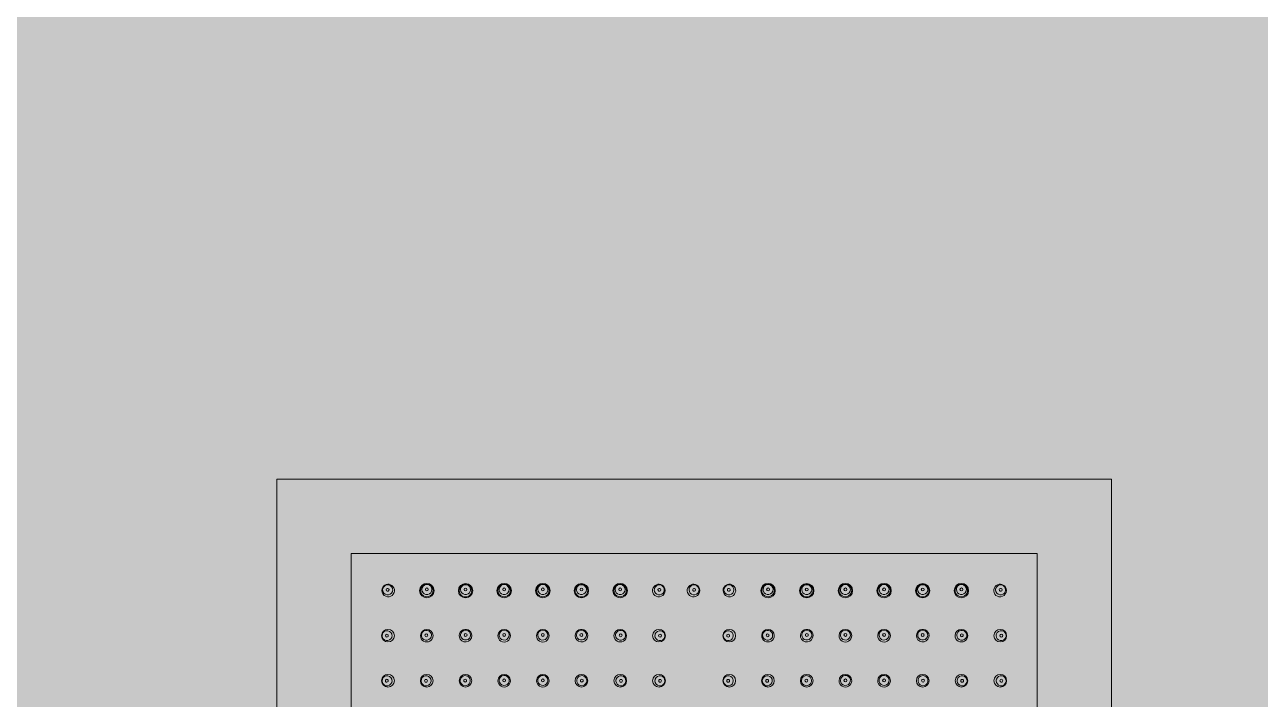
# Model space of a CAD drawing. Header units: metres. Extents: x 8 to 2416, y -346 to 476.
# Drawn here: x 133.3733 to 133.6694, y -96.1843 to -96.0225 of the extents above; entities that cross this region are included whole.
import ezdxf

# ---------------------------------------------------------------- set-up
doc = ezdxf.new("R2010")
doc.units = ezdxf.units.M
doc.linetypes.add('0', pattern=[0])
doc.layers.get('0').update_dxf_attribs({"color": 250, "linetype": '0', "lineweight": 20})
doc.layers.add('baños', color=140, linetype='Continuous', lineweight=0)
doc.layers.add('PLAFON', color=253, linetype='Continuous', lineweight=5)

# ---------------------------------------------------------------- blocks, each defined once
blk = doc.blocks.new('A$C3bae67db')
at = {"layer": 'baños'}
for points in [[(0.2000001275641807, 0.2000000241799569), (1.275641352549428e-07, 0.2000000241799569), (1.275641352549428e-07, 2.417995403902751e-08), (0.2000001275641807, 2.417995403902751e-08)], [(0.1822216636463319, 0.1822215602621071), (0.01777859148198413, 0.1822215602621071), (0.01777859148198413, 0.0177784880978038), (0.1822216636463319, 0.0177784880978038)]]:
    blk.add_lwpolyline(points, close=True, dxfattribs=at)
for centre, radius in [((0.03594764254646954, 0.1733134594743326), 0.001726273626168971), ((0.04522413281413584, 0.1732910671919292), 0.001726273626168971), ((0.0544796976509847, 0.1733134594743326), 0.001726273626168971), ((0.06374570612022445, 0.1733134594743326), 0.001726273626168971), ((0.07300127095707332, 0.1732910671919292), 0.001726273626168971), ((0.08227776122473962, 0.1733134594743326), 0.001726273626168971), ((0.1177224939035764, 0.1733134594743326), 0.001726273626168971), ((0.1269989841712427, 0.1732910671919292), 0.001726273626168971), ((0.1362545490080915, 0.1733134594743326), 0.001726273626168971), ((0.1455205574773313, 0.1733134594743326), 0.001726273626168971), ((0.1547761223141801, 0.1732910671919292), 0.001726273626168971), ((0.1640526125818464, 0.1733134594743326), 0.001726273626168971), ((0.05448229008286809, 0.1517792178755037), 0.0003427381330779128), ((0.06374232382266065, 0.1517792178755037), 0.0003427381330779128), ((0.1362579313056553, 0.1517792178755037), 0.0003427381330779128), ((0.1455179650454479, 0.1517792178755037), 0.0003427381330779128)]:
    blk.add_circle(centre, radius, dxfattribs=at)
for centre, radius, start, end in [((0.02667146049041413, 0.173339638749173), 0.001510474982378461, 39.79127587580216, 147.8576029366483), ((0.03594852879812471, 0.1733573133617377), 0.001508167584307319, 0.9001850982253351, 179.1011506184335), ((0.03595047069982549, 0.1735581352258926), 0.001202478864778748, 20.04951967974894, 179.640957565026), ((0.04522324656248067, 0.1733349210793058), 0.001508167584307319, 0.8988493815665013, 179.0998149017747), ((0.04522130466055252, 0.1735357429434607), 0.001202478864778748, 0.3590424349740219, 159.9504803202511), ((0.05447989800812003, 0.1733552166100374), 0.001508175294152605, 0.896473032322938, 179.1038122815197), ((0.05448101657564486, 0.1735538487710251), 0.001202467430117421, 20.04733987539626, 179.6512744404281), ((0.06374550576308913, 0.1733552166100374), 0.001508175294152605, 0.8961877184802615, 179.1035269676771), ((0.0637443871955643, 0.1735538487710251), 0.001202467430117421, 0.3487255595719368, 159.9526601246038), ((0.07300215720872849, 0.1733349210793058), 0.001508167584307319, 0.9001850982253351, 179.1011506184335), ((0.07300409911065664, 0.1735357429434607), 0.001202478864778748, 20.04951967974894, 179.640957565026), ((0.08227687497308445, 0.1733573133617377), 0.001508167584307319, 0.8988493815665013, 179.0998149017747), ((0.08227493307138367, 0.1735581352258926), 0.001202478864778748, 0.3590424349740219, 159.9504803202511), ((0.09155394328079502, 0.173339638749173), 0.001510474982378461, 32.1423970633517, 140.2087241241978), ((0.09987286056059475, 0.173339638749173), 0.001510474982378461, 32.1423970633517, 140.2087241241978), ((0.108446311847521, 0.173339638749173), 0.001510474982378461, 39.79127587580218, 147.8576029366483), ((0.1177233801552315, 0.1733573133617377), 0.001508167584307319, 0.9001850982253351, 179.1011506184335), ((0.1177253220569323, 0.1735581352258926), 0.001202478864778748, 20.04951967974894, 179.640957565026), ((0.1269980979195875, 0.1733349210793058), 0.001508167584307319, 0.8988493815665013, 179.0998149017747), ((0.1269961560176593, 0.1735357429434607), 0.001202478864778748, 0.3590424349740219, 159.9504803202511), ((0.1362547493652269, 0.1733552166100374), 0.001508175294152605, 0.896473032322938, 179.1038122815197), ((0.1362558679327517, 0.1735538487710251), 0.001202467430117421, 20.04733987539625, 179.6512744404281), ((0.145520357120196, 0.1733552166100374), 0.001508175294152605, 0.8961877184802615, 179.1035269676771), ((0.1455192385526711, 0.1735538487710251), 0.001202467430117421, 0.3487255595719368, 159.9526601246038), ((0.1547770085658353, 0.1733349210793058), 0.001508167584307319, 0.9001850982253351, 179.1011506184335), ((0.1547789504677635, 0.1735357429434607), 0.001202478864778748, 20.04951967974894, 179.640957565026), ((0.1640517263301913, 0.1733573133617377), 0.001508167584307319, 0.8988493815665013, 179.0998149017747), ((0.1640497844284905, 0.1735581352258926), 0.001202478864778748, 0.3590424349740219, 159.9504803202511), ((0.1733287946379019, 0.173339638749173), 0.001510474982378461, 32.1423970633517, 140.2087241241979), ((0.02668835295797045, 0.1733449948361461), 0.001521988814155353, 148.366663832522, 279.4518474387844), ((0.02656214025953751, 0.1734710912806072), 0.001200821812368165, 19.98354941315338, 180.0929165922669), ((0.02655749825337672, 0.1734690213807717), 0.00119617823364954, 179.9941310564692, 199.6485422794375), ((0.02655997301460822, 0.1734758483477385), 0.001200817506817739, 199.9156134316533, 0.09317299457435906), ((0.02654205190149561, 0.1734943216248617), 0.0003417448353014675, 144.1962748123012, 216.5408433824308), ((0.02654379855423805, 0.1734938082787956), 0.0003434622621792048, 80.36180667197289, 144.2972788445857), ((0.02654136459543999, 0.1734947125826984), 0.0003414261719296849, 216.6622272733104, 290.466407909324), ((0.02654419348707826, 0.1734967832680532), 0.000340463161306216, 6.43826669501083, 80.34350834063362), ((0.02654142169056151, 0.1734966598719616), 0.0003432313649668054, 290.3438179429309, 6.406851776727837), ((0.02668618238338105, 0.1733286937784619), 0.001506273214753162, 279.6351170446447, 40.46958004635466), ((0.02656461747185723, 0.1734779245608316), 0.001196171468180108, 359.9940856858029, 19.71649711018825), ((0.03594856698939886, 0.1733275157811995), 0.001508967363600021, 177.9698192432843, 2.177052033884066), ((0.0359367025284687, 0.1735657161405477), 0.001188687084480606, 180.0022010002266, 199.6794990756158), ((0.03594870799813954, 0.1735730735439809), 0.001202472454991783, 199.8169514147223, 359.6410310933491), ((0.03594975739791018, 0.1735992992373561), 0.0003427216785174244, 0.3254488414049065, 179.6683356267581), ((0.03594975761118668, 0.173603229818486), 0.0003427216785175545, 180.3254488415971, 359.6683356265643), ((0.03596245409856103, 0.1735654923240766), 0.001188702755491038, 0.00229199929753495, 19.9144172177911), ((0.04522320837097915, 0.1733051234987677), 0.001508967363600021, 177.8229479661159, 2.030180756715632), ((0.04520932126204436, 0.1735431000416732), 0.001188702755491038, 160.0855827822089, 179.9977080007025), ((0.04522306736246584, 0.1735506812615775), 0.001202472454991783, 180.358968906651, 340.1830485852777), ((0.04522201796246783, 0.1735769069549526), 0.0003427216785174244, 0.3316643732419094, 179.6745511585951), ((0.0452220177494187, 0.1735808375360826), 0.0003427216785175545, 180.3316643734357, 359.6745511584029), ((0.04523507283190931, 0.1735433238581159), 0.001188687084480606, 340.3205009243842, 359.9977989997734), ((0.05447989808065223, 0.1733261349289883), 0.001508910434373833, 177.9996003974604, 2.000684916435894), ((0.05446754951820232, 0.1735612104902096), 0.001188978101211688, 180.0020748071833, 199.67936772018), ((0.05447933488515311, 0.1735681017058432), 0.001202398407140004, 199.7994449916714, 359.6681591336498), ((0.05448018139393618, 0.173594454557179), 0.0003427214496652206, 0.3198416913579096, 179.6787560475), ((0.05448018144100253, 0.173598289266824), 0.0003427214496676189, 180.3198417624976, 359.6787559762951), ((0.05449272013104611, 0.1735610929665263), 0.001188992995398989, 0.002160217887124121, 19.91273335855645), ((0.06374550569055693, 0.1733261349289883), 0.001508910434373833, 177.9993150835641, 2.000399602539628), ((0.06373268364016305, 0.1735610929665263), 0.001188992995398989, 160.0872666414435, 179.9978397821129), ((0.06374606888628342, 0.1735681017058432), 0.001202398407140004, 180.3318408663502, 340.2005550083285), ((0.06374522237727298, 0.173594454557179), 0.0003427214496652206, 0.3212439525000475, 179.6801583086421), ((0.06374522233020663, 0.173598289266824), 0.0003427214496676189, 180.3212440237049, 359.6801582375024), ((0.06375785425300684, 0.1735612104902096), 0.001188978101211688, 340.3206322798199, 359.9979251928167), ((0.07300219540023001, 0.1733051234987677), 0.001508967363600021, 177.9698192432843, 2.177052033884066), ((0.07299033093929985, 0.1735433238581159), 0.001188687084480606, 180.0022010002266, 199.6794990756158), ((0.07300233640874332, 0.1735506812615775), 0.001202472454991783, 199.8169514147223, 359.6410310933491), ((0.07300338580874133, 0.1735769069549526), 0.0003427216785174244, 0.3254488414049065, 179.6683356267581), ((0.07300338602179046, 0.1735808375360826), 0.0003427216785175545, 180.3254488415971, 359.6683356265643), ((0.07301608250939218, 0.1735431000416732), 0.001188702755491038, 0.00229199929753495, 19.9144172177911), ((0.0822768367818103, 0.1733275157811995), 0.001508967363600021, 177.8229479661159, 2.030180756715632), ((0.08226294967264813, 0.1735654923240766), 0.001188702755491038, 160.0855827822089, 179.9977080007025), ((0.08227669577306962, 0.1735730735439809), 0.001202472454991783, 180.358968906651, 340.1830485852777), ((0.08227564637329898, 0.1735992992373561), 0.0003427216785174244, 0.3316643732419094, 179.6745511585951), ((0.08227564616002248, 0.173603229818486), 0.0003427216785175545, 180.3316643734357, 359.6745511584029), ((0.08228870124274046, 0.1735657161405477), 0.001188687084480606, 340.3205009243842, 359.9977989997734), ((0.0915392213878281, 0.1733286937784619), 0.001506273214753162, 139.5304199536453, 260.3648829553553), ((0.09166543075660094, 0.1734758483477385), 0.001200817506817739, 179.9068270054256, 340.0843865683467), ((0.09166078629935193, 0.1734779245608316), 0.001196171468180108, 160.2835028898118, 180.0059143141971), ((0.09166326351167164, 0.1734710912806072), 0.001200821812368165, 359.9070834077331, 160.0164505868466), ((0.09153705081323871, 0.1733449948361461), 0.001521988814155353, 260.5481525612156, 31.633336167478), ((0.09168398208064765, 0.1734966598719616), 0.0003432313649668054, 173.5931482232722, 249.6561820570691), ((0.09168121028435827, 0.1734967832680532), 0.000340463161306216, 99.65649165936632, 173.5617333049892), ((0.09168403917576917, 0.1734947125826984), 0.0003414261719296849, 249.5335920906758, 323.3377727266896), ((0.09168160521697111, 0.1734938082787956), 0.0003434622621792048, 35.70272115541425, 99.63819332802713), ((0.09168335186971355, 0.1734943216248617), 0.0003417448353014675, 323.4591566175691, 35.80372518769882), ((0.09166790551783244, 0.1734690213807717), 0.00119617823364954, 340.3514577205625, 0.005868943530813565), ((0.09985813866762783, 0.1733286937784619), 0.001506273214753162, 139.5304199536453, 260.3648829553553), ((0.09998434803640066, 0.1734758483477385), 0.001200817506817739, 179.9068270054256, 340.0843865683467), ((0.09997970357915165, 0.1734779245608316), 0.001196171468180108, 160.2835028898118, 180.0059143141971), ((0.09998218079147136, 0.1734710912806072), 0.001200821812368165, 359.9070834077331, 160.0164505868466), ((0.09985596809303843, 0.1733449948361461), 0.001521988814155353, 260.5481525612156, 31.633336167478), ((0.1000028993604474, 0.1734966598719616), 0.0003432313649668054, 173.5931482232722, 249.6561820570691), ((0.100000127564158, 0.1734967832680532), 0.000340463161306216, 99.65649165936632, 173.5617333049892), ((0.1000029564555689, 0.1734947125826984), 0.0003414261719296849, 249.5335920906758, 323.3377727266896), ((0.1000005224967708, 0.1734938082787956), 0.0003434622621792048, 35.70272115541425, 99.63819332802713), ((0.1000022691495133, 0.1734943216248617), 0.0003417448353014675, 323.4591566175691, 35.80372518769882), ((0.09998682279763216, 0.1734690213807717), 0.00119617823364954, 340.3514577205625, 0.005868943530813565), ((0.1084632043150773, 0.1733449948361461), 0.001521988814155353, 148.366663832522, 279.4518474387844), ((0.1083369916166443, 0.1734710912806072), 0.001200821812368165, 19.98354941315338, 180.0929165922669), ((0.1083323496104835, 0.1734690213807717), 0.00119617823364954, 179.9941310564692, 199.6485422794375), ((0.108334824371715, 0.1734758483477385), 0.001200817506817739, 199.9156134316533, 0.09317299457435906), ((0.1083169032586024, 0.1734943216248617), 0.0003417448353014675, 144.1962748123012, 216.5408433824308), ((0.1083186499113449, 0.1734938082787956), 0.0003434622621792048, 80.36180667197294, 144.2972788445857), ((0.1083162159525468, 0.1734947125826984), 0.0003414261719296849, 216.6622272733104, 290.4664079093242), ((0.1083190448439577, 0.1734967832680532), 0.000340463161306216, 6.43826669501083, 80.34350834063368), ((0.1083162730476683, 0.1734966598719616), 0.0003432313649668054, 290.3438179429309, 6.406851776727837), ((0.1084610337404879, 0.1733286937784619), 0.001506273214753162, 279.6351170446448, 40.46958004635464), ((0.1083394688289641, 0.1734779245608316), 0.001196171468180108, 359.9940856858029, 19.71649711018825), ((0.1177234183465057, 0.1733275157811995), 0.001508967363600021, 177.9698192432843, 2.177052033884066), ((0.1177115538855755, 0.1735657161405477), 0.001188687084480606, 180.0022010002266, 199.6794990756158), ((0.1177235593552464, 0.1735730735439809), 0.001202472454991783, 199.8169514147223, 359.6410310933491), ((0.117724608755017, 0.1735992992373561), 0.0003427216785174244, 0.3254488414049065, 179.6683356267581), ((0.1177246089682935, 0.173603229818486), 0.0003427216785175545, 180.3254488415971, 359.6683356265643), ((0.1177373054556679, 0.1735654923240766), 0.001188702755491038, 0.00229199929753495, 19.9144172177911), ((0.126998059728086, 0.1733051234987677), 0.001508967363600021, 177.8229479661159, 2.030180756715632), ((0.1269841726189238, 0.1735431000416732), 0.001188702755491038, 160.0855827822089, 179.9977080007025), ((0.1269979187195727, 0.1735506812615775), 0.001202472454991783, 180.358968906651, 340.1830485852777), ((0.1269968693195747, 0.1735769069549526), 0.0003427216785174244, 0.3316643732419094, 179.6745511585951), ((0.1269968691065255, 0.1735808375360826), 0.0003427216785175545, 180.3316643734357, 359.6745511584029), ((0.1270099241890161, 0.1735433238581159), 0.001188687084480606, 340.3205009243842, 359.9977989997734), ((0.1362547494377591, 0.1733261349289883), 0.001508910434373833, 177.9996003974604, 2.000684916435894), ((0.1362424008753091, 0.1735612104902096), 0.001188978101211688, 180.0020748071833, 199.6793677201801), ((0.1362541862420326, 0.1735681017058432), 0.001202398407140004, 199.7994449916714, 359.6681591336498), ((0.136255032751043, 0.173594454557179), 0.0003427214496652206, 0.3198416913579096, 179.6787560475), ((0.1362550327981094, 0.173598289266824), 0.0003427214496676189, 180.3198417624976, 359.6787559762951), ((0.1362675714881529, 0.1735610929665263), 0.001188992995398989, 0.002160217887124121, 19.91273335855645), ((0.1455203570476638, 0.1733261349289883), 0.001508910434373833, 177.9993150835641, 2.000399602539628), ((0.1455075349972699, 0.1735610929665263), 0.001188992995398989, 160.0872666414435, 179.9978397821129), ((0.1455209202431629, 0.1735681017058432), 0.001202398407140004, 180.3318408663502, 340.2005550083285), ((0.1455200737343798, 0.173594454557179), 0.0003427214496652206, 0.3212439525000475, 179.6801583086421), ((0.1455200736873135, 0.173598289266824), 0.0003427214496676189, 180.3212440237049, 359.6801582375024), ((0.1455327056101137, 0.1735612104902096), 0.001188978101211688, 340.32063227982, 359.9979251928167), ((0.1547770467573368, 0.1733051234987677), 0.001508967363600021, 177.9698192432843, 2.177052033884066), ((0.1547651822964067, 0.1735433238581159), 0.001188687084480606, 180.0022010002266, 199.6794990756158), ((0.1547771877658501, 0.1735506812615775), 0.001202472454991783, 199.8169514147223, 359.6410310933491), ((0.1547782371658482, 0.1735769069549526), 0.0003427216785174244, 0.3254488414049065, 179.6683356267581), ((0.1547782373788973, 0.1735808375360826), 0.0003427216785175545, 180.3254488415971, 359.6683356265643), ((0.1547909338662716, 0.1735431000416732), 0.001188702755491038, 0.00229199929753495, 19.9144172177911), ((0.1640516881389171, 0.1733275157811995), 0.001508967363600021, 177.8229479661159, 2.030180756715632), ((0.164037801029755, 0.1735654923240766), 0.001188702755491038, 160.0855827822089, 179.9977080007025), ((0.1640515471301764, 0.1735730735439809), 0.001202472454991783, 180.358968906651, 340.1830485852777), ((0.1640504977304058, 0.1735992992373561), 0.0003427216785174244, 0.3316643732419094, 179.6745511585951), ((0.1640504975171293, 0.173603229818486), 0.0003427216785175545, 180.3316643734357, 359.6745511584029), ((0.1640635525998473, 0.1735657161405477), 0.001188687084480606, 340.3205009243842, 359.9977989997734), ((0.1733140727449349, 0.1733286937784619), 0.001506273214753162, 139.5304199536453, 260.3648829553553), ((0.1734402821137078, 0.1734758483477385), 0.001200817506817739, 179.9068270054256, 340.0843865683467), ((0.1734356376564588, 0.1734779245608316), 0.001196171468180108, 160.2835028898118, 180.0059143141971), ((0.1734381148687785, 0.1734710912806072), 0.001200821812368165, 359.9070834077331, 160.0164505868466), ((0.1733119021703455, 0.1733449948361461), 0.001521988814155353, 260.5481525612156, 31.633336167478), ((0.1734588334377545, 0.1734966598719616), 0.0003432313649668054, 173.5931482232722, 249.6561820570691), ((0.1734560616412377, 0.1734967832680532), 0.000340463161306216, 99.65649165936632, 173.5617333049892), ((0.173458890532876, 0.1734947125826984), 0.0003414261719296849, 249.5335920906759, 323.3377727266896), ((0.1734564565740779, 0.1734938082787956), 0.0003434622621792048, 35.70272115541425, 99.63819332802717), ((0.1734582032268204, 0.1734943216248617), 0.0003417448353014675, 323.4591566175691, 35.80372518769882), ((0.1734427568749393, 0.1734690213807717), 0.00119617823364954, 340.3514577205625, 0.005868943530813565), ((0.02663879445433714, 0.16248970152974), 0.001523564837230641, 0.572643303545837, 179.4250678076633), ((0.02641404869312147, 0.1625132737926727), 0.00119389333313216, 19.32997812112687, 180.3589489030435), ((0.02640200394601244, 0.1625059856988464), 0.001207674969753276, 0, 19.46710473996738), ((0.03593772813631269, 0.1625079825428095), 0.001510641993610608, 0.5139883427186024, 179.4190526749139), ((0.0358497349675222, 0.1625904260841828), 0.001200928035992184, 19.83266307732577, 180.07419896696), ((0.03583517325408003, 0.1626041723710792), 0.0003424123588573842, 0.09251265869286474, 180.098022152865), ((0.03585009761011726, 0.1625929907371422), 0.001199718968097798, 359.996946844907, 19.72332169044368), ((0.04521341857773997, 0.1625044422988147), 0.001509211767642307, 0.7561059737710158, 193.171467770371), ((0.04521883131813276, 0.1626559617632672), 0.001199718968097798, 160.2766783095563, 180.003053155093), ((0.04521919396050045, 0.1626533971103079), 0.001200928035992184, 359.92580103304, 160.1673369226743), ((0.04523375567394261, 0.1626671433972042), 0.0003424123588573842, 359.901977847135, 179.9074873413072), ((0.05447967483312688, 0.1625053218036676), 0.001508369991397104, 0.7108807457131594, 179.2900072567805), ((0.05448111998019023, 0.1626421779732148), 0.001201973046303671, 19.915328080069, 179.8397393457669), ((0.05448089270360335, 0.1626680811883894), 0.000342717117449731, 0.1414165953508873, 179.8545204967726), ((0.05448629616487644, 0.1626454373263648), 0.001195996880989198, 0.0008305610141249543, 19.85298930787151), ((0.06374493907240186, 0.1625053218036676), 0.001508369991397104, 0.7099927432194744, 179.2891192542869), ((0.06373831774087968, 0.1626454373263648), 0.001195996880989198, 160.1470106921285, 179.9991694389859), ((0.06374349392533851, 0.1626421779732148), 0.001201973046303671, 0.1602606542315242, 160.084671919931), ((0.0637437212019254, 0.1626680811883894), 0.000342717117449731, 0.1454795032273842, 179.8585834046491), ((0.07301119532778877, 0.1625044422988147), 0.001509211767642307, 346.828532229629, 179.243894026229), ((0.0730054199450283, 0.1626533971103079), 0.001200928035992184, 19.83266307732577, 180.07419896696), ((0.07299085823158613, 0.1626671433972042), 0.0003424123588573842, 0.09251265869286474, 180.098022152865), ((0.07300578258762336, 0.1626559617632672), 0.001199718968097798, 359.996946844907, 19.72332169044368), ((0.08228688576921606, 0.1625079825428095), 0.001510641993610608, 0.5809473250861245, 179.4860116572814), ((0.08237451629541148, 0.1625929907371422), 0.001199718968097798, 160.2766783095563, 180.003053155093), ((0.08237487893800655, 0.1625904260841828), 0.001200928035992184, 359.92580103304, 160.1673369226743), ((0.08238944065144871, 0.1626041723710792), 0.0003424123588573842, 359.901977847135, 179.9074873413072), ((0.0915862143840318, 0.1624867265404824), 0.001523564837230641, 0.5749321923366639, 179.4273566964525), ((0.09182300489258388, 0.1625030107095888), 0.001207674969753276, 160.5328952600326, 180), ((0.09181096014524748, 0.1625102988034151), 0.00119389333313216, 359.6410510969565, 160.6700218788731), ((0.1084140407442842, 0.1624867265404824), 0.001523564837230641, 0.5726433035474657, 179.4250678076633), ((0.1081892949830685, 0.1625102988034151), 0.00119389333313216, 19.32997812112687, 180.3589489030435), ((0.1081772502357321, 0.1625030107095888), 0.001207674969753276, 0, 19.46710473996738), ((0.1177133693590999, 0.1625079825428095), 0.001510641993610608, 0.5139883427186024, 179.4190526749139), ((0.1176253761903094, 0.1625904260841828), 0.001200928035992184, 19.83266307732577, 180.07419896696), ((0.1176108144768673, 0.1626041723710792), 0.0003424123588573842, 0.09251265869286474, 180.098022152865), ((0.1176257388329045, 0.1625929907371422), 0.001199718968097798, 359.996946844907, 19.72332169044368), ((0.1269890598005272, 0.1625044422988147), 0.001509211767642307, 0.7561059737710158, 193.171467770371), ((0.1269944725406926, 0.1626559617632672), 0.001199718968097798, 160.2766783095563, 180.003053155093), ((0.1269948351832877, 0.1626533971103079), 0.001200928035992184, 359.92580103304, 160.1673369226743), ((0.1270093968967299, 0.1626671433972042), 0.0003424123588573842, 359.901977847135, 179.9074873413072), ((0.1362553160559141, 0.1625053218036676), 0.001508369991397104, 0.7108807457131594, 179.2900072567805), ((0.1362567612029775, 0.1626421779732148), 0.001201973046303671, 19.915328080069, 179.8397393457685), ((0.1362565339263906, 0.1626680811883894), 0.000342717117449731, 0.1414165953508873, 179.8545204967726), ((0.1362619373874363, 0.1626454373263648), 0.001195996880989198, 0.0008305610141249543, 19.85298930787151), ((0.1455205802951891, 0.1625053218036676), 0.001508369991397104, 0.7099927432194744, 179.2891192542869), ((0.1455139589634395, 0.1626454373263648), 0.001195996880989198, 160.1470106921285, 179.9991694389859), ((0.1455191351481258, 0.1626421779732148), 0.001201973046303671, 0.1602606542331526, 160.084671919931), ((0.1455193624247126, 0.1626680811883894), 0.000342717117449731, 0.1454795032273842, 179.8585834046491), ((0.154786836550576, 0.1625044422988147), 0.001509211767642307, 346.828532229629, 179.243894026229), ((0.1547810611678155, 0.1626533971103079), 0.001200928035992184, 19.83266307732577, 180.07419896696), ((0.1547664994543734, 0.1626671433972042), 0.0003424123588573842, 0.09251265869286474, 180.098022152865), ((0.1547814238101832, 0.1626559617632672), 0.001199718968097798, 359.996946844907, 19.72332169044368), ((0.1640625269920033, 0.1625079825428095), 0.001510641993610608, 0.5809473250861245, 179.4860116572814), ((0.1641501575181987, 0.1625929907371422), 0.001199718968097798, 160.2766783095563, 180.003053155093), ((0.1641505201607938, 0.1625904260841828), 0.001200928035992184, 359.92580103304, 160.1673369226743), ((0.164165081874236, 0.1626041723710792), 0.0003424123588573842, 359.901977847135, 179.9074873413072), ((0.1733614606739788, 0.16248970152974), 0.001523564837230641, 0.5749321923366639, 179.4273566964542), ((0.1735982511823035, 0.1625059856988464), 0.001207674969753276, 160.5328952600326, 180), ((0.1735862064351945, 0.1625132737926727), 0.00119389333313216, 359.6410510969565, 160.6700218788731), ((0.0266387950550584, 0.1625197775215845), 0.001523560504830024, 180.5561373689593, 359.441573742277), ((0.02642785375608447, 0.1625057363893809), 0.00120767496975197, 179.997253034212, 199.4671047486142), ((0.02641580915472197, 0.162498448543392), 0.001193893552601191, 199.3299870384884, 0.3617157200806724), ((0.02637921581206548, 0.1625079551179631), 0.0003407760450880885, 359.6804184145589, 180.3259849812832), ((0.02637921602647886, 0.1625041155252411), 0.0003407760450881728, 179.6804184144938, 0.3259849813467099), ((0.03593772851670884, 0.1625086333660484), 0.001510635915196017, 179.4437361404923, 0.4893048771358387), ((0.03584852868878308, 0.1625888708632779), 0.00119972075021922, 180, 199.6894084976491), ((0.03584887435952488, 0.1625915256633057), 0.001200943033476937, 199.8031047080196, 0.06684714840780348), ((0.03583517330887709, 0.1626041394468594), 0.0003424123588572697, 180.092512941707, 0.09802186985085153), ((0.04521488791849926, 0.1624924126265803), 0.001507949430811743, 192.7136886774853, 1.213885066650693), ((0.04522005456849776, 0.1626544966894308), 0.001200943033476937, 179.9331528515922, 340.1968952919805), ((0.04523375561914555, 0.1626671104729844), 0.0003424123588572697, 179.9019781301492, 359.907487058293), ((0.04522040023923957, 0.162651841889403), 0.00119972075021922, 340.3105915023508, 0), ((0.05447967492748695, 0.1624929886570108), 0.001508573317714411, 178.8216237899946, 1.179264308856052), ((0.05447514442696821, 0.162645556827659), 0.001195992791243886, 180.0008071647798, 199.7035512946327), ((0.05448032528509295, 0.1626488237044619), 0.00120197248215199, 199.7668953392953, 359.839403913317), ((0.05448089276453949, 0.1626697972677), 0.0003427171174496419, 180.1414165954144, 359.854520496644), ((0.06374493897804179, 0.1624929886570108), 0.001508573317714411, 178.820735691144, 1.178376210005465), ((0.0637442886204358, 0.1626488237044619), 0.00120197248215199, 180.160596086683, 340.2331046607047), ((0.06374372114098925, 0.1626697972677), 0.0003427171174496419, 180.145479503356, 359.8585834045856), ((0.06374946947856053, 0.162645556827659), 0.001195992791243886, 340.2964487053673, 359.9991928352202), ((0.07300972598702948, 0.1624924126265803), 0.001507949430811743, 178.7861149333493, 347.2863113225147), ((0.07300421366628917, 0.162651841889403), 0.00119972075021922, 180, 199.6894084976491), ((0.07300455933703098, 0.1626544966894308), 0.001200943033476937, 199.8031047080196, 0.06684714840780348), ((0.07299085828638319, 0.1626671104729844), 0.0003424123588572697, 180.092512941707, 0.09802186985085153), ((0.0822868853888199, 0.1625086333660484), 0.001510635915196017, 179.5106951228642, 0.5562638595076828), ((0.08237573954600386, 0.1625915256633057), 0.001200943033476937, 179.9331528515922, 340.1968952919805), ((0.08238944059665165, 0.1626041394468594), 0.0003424123588572697, 179.9019781301492, 359.907487058293), ((0.08237608521674566, 0.1625888708632779), 0.00119972075021922, 340.3105915023508, 0), ((0.09158621378331055, 0.1625168025323269), 0.001523560504830024, 180.5584262577229, 359.4438626310407), ((0.09180919968364698, 0.1624954735541344), 0.001193893552601191, 179.6382842799193, 340.6700129615115), ((0.09184579302630347, 0.1625049801287055), 0.0003407760450880885, 359.6740150187168, 180.3195815854411), ((0.09184579281189009, 0.1625011405359835), 0.0003407760450881728, 179.6740150186533, 0.3195815855062213), ((0.09179715508228448, 0.1625027614001233), 0.00120767496975197, 340.5328952513857, 0.00274696578805152), ((0.1084140413450054, 0.1625168025323269), 0.001523560504830024, 180.5561373689593, 359.441573742277), ((0.1082031000460315, 0.1625027614001233), 0.00120767496975197, 179.997253034212, 199.4671047486143), ((0.108191055444669, 0.1624954735541344), 0.001193893552601191, 199.3299870384885, 0.3617157200806724), ((0.1081544621020125, 0.1625049801287055), 0.0003407760450880885, 359.6804184145589, 180.3259849812832), ((0.1081544623164259, 0.1625011405359835), 0.0003407760450881728, 179.6804184144938, 0.3259849813467099), ((0.1177133697394961, 0.1625086333660484), 0.001510635915196017, 179.4437361404923, 0.4893048771358387), ((0.1176241699115703, 0.1625888708632779), 0.00119972075021922, 180, 199.6894084976491), ((0.1176245155823121, 0.1625915256633057), 0.001200943033476937, 199.8031047080196, 0.06684714840780348), ((0.1176108145316643, 0.1626041394468594), 0.0003424123588572697, 180.092512941707, 0.09802186985085153), ((0.1269905291412865, 0.1624924126265803), 0.001507949430811743, 192.7136886774853, 1.213885066650693), ((0.126995695791285, 0.1626544966894308), 0.001200943033476937, 179.9331528515922, 340.1968952919805), ((0.1270093968419328, 0.1626671104729844), 0.0003424123588572697, 179.9019781301492, 359.907487058293), ((0.1269960414620268, 0.162651841889403), 0.00119972075021922, 340.3105915023508, 0), ((0.1362553161502742, 0.1624929886570108), 0.001508573317714411, 178.8216237899946, 1.179264308856052), ((0.1362507856497555, 0.162645556827659), 0.001195992791243886, 180.0008071647798, 199.7035512946327), ((0.1362559665078802, 0.1626488237044619), 0.00120197248215199, 199.7668953392953, 359.839403913317), ((0.1362565339873267, 0.1626697972677), 0.0003427171174496419, 180.1414165954144, 359.854520496644), ((0.145520580200829, 0.1624929886570108), 0.001508573317714411, 178.820735691144, 1.178376210005465), ((0.145519929843223, 0.1626488237044619), 0.00120197248215199, 180.160596086683, 340.2331046607047), ((0.1455193623637765, 0.1626697972677), 0.0003427171174496419, 180.145479503356, 359.8585834045856), ((0.1455251107013478, 0.162645556827659), 0.001195992791243886, 340.2964487053673, 359.9991928352202), ((0.1547853672098167, 0.1624924126265803), 0.001507949430811743, 178.7861149333493, 347.2863113225147), ((0.1547798548890764, 0.162651841889403), 0.00119972075021922, 180, 199.6894084976491), ((0.1547802005598182, 0.1626544966894308), 0.001200943033476937, 199.8031047080196, 0.06684714840780348), ((0.1547664995091704, 0.1626671104729844), 0.0003424123588572697, 180.092512941707, 0.09802186985085153), ((0.1640625266116071, 0.1625086333660484), 0.001510635915196017, 179.5106951228642, 0.5562638595076828), ((0.1641513807687911, 0.1625915256633057), 0.001200943033476937, 179.9331528515922, 340.1968952919805), ((0.1641650818194389, 0.1626041394468594), 0.0003424123588572697, 179.9019781301492, 359.907487058293), ((0.1641517264395329, 0.1625888708632779), 0.00119972075021922, 340.3105915023508, 0), ((0.1733614600732576, 0.1625197775215845), 0.001523560504830024, 180.5584262577229, 359.4438626310407), ((0.173584445973594, 0.162498448543392), 0.001193893552601191, 179.6382842799193, 340.6700129615115), ((0.1736210393162505, 0.1625079551179631), 0.0003407760450880885, 359.6740150187168, 180.3195815854411), ((0.1736210391018371, 0.1625041155252411), 0.0003407760450881728, 179.6740150186533, 0.3195815855062213), ((0.1735724013722315, 0.1625057363893809), 0.00120767496975197, 340.5328952513857, 0.00274696578805152), ((0.02663785287288967, 0.1516793232206517), 0.001523803867774046, 0.5837768436947157, 179.4152251325285), ((0.02663785314141798, 0.1517101341865335), 0.001523801172583426, 180.5737534540958, 359.4252485220948), ((0.02641135372616965, 0.1517027955314241), 0.001193765217027741, 19.32207136788142, 180.363403610891), ((0.02642540357485679, 0.1516951663949051), 0.001207791056576054, 179.9972663805075, 199.4636292666915), ((0.02641315858907411, 0.1516877108249055), 0.001193765215403577, 199.3220712593833, 0.3634045924781659), ((0.02637626643670821, 0.1516972787777213), 0.0003407458622599414, 6.35093158794635e-11, 180.3292931579268), ((0.02637627761235173, 0.1516933897590498), 0.0003407568798300127, 179.6753688899595, 0.6539242679389679), ((0.02639910873629425, 0.1516953399615666), 0.001207791059114692, 359.9972673894018, 19.46362924008448), ((0.03592147547076685, 0.1516853050253708), 0.001515211808342921, 0.2639760559234214, 179.7336847053708), ((0.03592147574657112, 0.1516988162758715), 0.001515209523409549, 180.2445972809356, 359.7530634803589), ((0.03576870870299764, 0.1516971728971335), 0.001198002720139636, 19.54098254232294, 180.1675718781783), ((0.0357750706611828, 0.1516936374212783), 0.001204359554630129, 179.9984916965057, 199.6016971446696), ((0.03576950751128471, 0.1516903087541159), 0.001198002774692498, 199.5409847640694, 355.6504272075318), ((0.03574472805278539, 0.1516948994953289), 0.0003418119665339049, 359.8552793012769, 180.1515735499855), ((0.03574472815851415, 0.1516931318816042), 0.0003418119665338834, 179.8552793012768, 0.1515735499854856), ((0.03575830528255075, 0.1516925742759447), 0.001209345381516621, 355.5836531630925, 19.58144326290454), ((0.04521661609644845, 0.1516867050663002), 0.001515211808342921, 0.2663152946292405, 179.7360239440766), ((0.04521661582064418, 0.1517002163168009), 0.001515209523409549, 180.2469365196411, 359.7554027190644), ((0.04515062373796219, 0.151725699607983), 0.001201160736598691, 147.0834398431392, 202.9431687113481), ((0.04515068339353867, 0.1517096354696328), 0.001195045438537086, 202.2327774254911, 338.1927723495052), ((0.04515062373750744, 0.1517256996076135), 0.001201160737011495, 8.702909777498146, 147.0834398944907), ((0.04513443505627812, 0.1517334180448024), 0.0003418119665339049, 359.8484264500146, 180.1447206987231), ((0.04513443495054936, 0.1517316504310493), 0.0003418119665338834, 179.8484264500145, 0.1447206987231602), ((0.0451506237447834, 0.1517256996062493), 0.001201160729709154, 337.4823809651804, 8.702909875497538), ((0.05447950815821834, 0.1516946950685458), 0.001508196546264781, 179.5074288684401, 0.4936479602929344), ((0.05447950813184299, 0.1516974878060644), 0.001508175096699564, 0.3875553460212671, 179.6135214827309), ((0.05441135045814782, 0.1517482342116985), 0.001128460337495796, 178.9640748255869, 199.9974153185455), ((0.05448327261931674, 0.151767782404324), 0.001200198361899698, 199.7612507028317, 179.9592501936951), ((0.0637451057473104, 0.1516946950685458), 0.001508196546264781, 179.5063520397071, 0.4925711315599271), ((0.06374510577368575, 0.1516974878060644), 0.001508175096699564, 0.386478517269135, 179.6124446539788), ((0.063741341286212, 0.151767782404324), 0.001200198361899698, 0.04074980630490895, 340.2387492971683), ((0.06381326344738092, 0.1517482342116985), 0.001128460337495796, 340.0025846814546, 1.035925174413134), ((0.0730079978090803, 0.1516867050663002), 0.001515211808342921, 0.2639760559234214, 179.7336847053708), ((0.07300799808488456, 0.1517002163168009), 0.001515209523409549, 180.2445972809356, 359.7530634803589), ((0.07307399016074534, 0.1517256996062493), 0.001201160729709154, 171.2970901245025, 202.5176190348196), ((0.0730739901680213, 0.1517256996076135), 0.001201160737011495, 32.91656010550926, 171.2970902225019), ((0.07307393051199007, 0.1517096354696328), 0.001195045438537086, 201.8072276504948, 337.7672225745089), ((0.07309017884925062, 0.1517334180448024), 0.0003418119665339049, 359.8552793012769, 180.1515735499855), ((0.07309017895497938, 0.1517316504310493), 0.0003418119665338834, 179.8552793012768, 0.1515735499854856), ((0.07307399016756655, 0.151725699607983), 0.001201160736598691, 337.0568312886519, 32.91656015686085), ((0.08230313843476189, 0.1516853050253708), 0.001515211808342921, 0.2663152946292405, 179.7360239440766), ((0.08230313815895762, 0.1516988162758715), 0.001515209523409549, 180.2469365196411, 359.7554027190644), ((0.08246630862297799, 0.1516925742759447), 0.001209345381516621, 160.4185567370955, 184.4163468369073), ((0.08245510639424403, 0.1516903087541159), 0.001198002774692498, 184.3495727924682, 340.4590152359306), ((0.0824559052025311, 0.1516971728971335), 0.001198002720139636, 359.8324281218217, 160.4590174576771), ((0.08247988585274335, 0.1516948994953289), 0.0003418119665339049, 359.8484264500146, 180.1447206987231), ((0.08247988574701459, 0.1516931318816042), 0.0003418119665338834, 179.8484264500145, 0.1447206987231602), ((0.08244954324434595, 0.1516936374212783), 0.001204359554630129, 340.3983028553304, 0.00150830349425744), ((0.09158715596547928, 0.1516763482313941), 0.001523803867774046, 0.5847748674714536, 179.4162231563053), ((0.09158715569695097, 0.1517071591972758), 0.001523801172583426, 180.5747514779052, 359.4262465459042), ((0.09181185024929484, 0.1516847358356479), 0.001193765215403577, 179.6365954075218, 340.6779287406165), ((0.0918259001020747, 0.151692364972309), 0.001207791059114692, 160.5363707599155, 180.0027326105982), ((0.0918136551121993, 0.1516998205421665), 0.001193765217027741, 359.636596389109, 160.6779286321186), ((0.09184873122601722, 0.1516904147697922), 0.0003407568798300127, 179.346075732061, 0.324631110040522), ((0.09184874240166074, 0.1516943037884637), 0.0003407458622599414, 359.6707068420732, 179.9999999999365), ((0.09179960526373954, 0.1516921914056475), 0.001207791056576054, 340.5363707333084, 0.002733619492575247), ((0.1084130991628367, 0.1516763482313941), 0.001523803867774046, 0.5837768436947157, 179.4152251325285), ((0.108413099431365, 0.1517071591972758), 0.001523801172583426, 180.5737534540958, 359.4252485220948), ((0.1081866000161167, 0.1516998205421665), 0.001193765217027741, 19.32207136788142, 180.363403610891), ((0.1082006498645764, 0.1516921914056475), 0.001207791056576054, 179.9972663805075, 199.4636292666916), ((0.1081884048790211, 0.1516847358356479), 0.001193765215403577, 199.3220712593835, 0.3634045924781659), ((0.1081515127266552, 0.1516943037884637), 0.0003407458622599414, 6.35093158794635e-11, 180.3292931579268), ((0.1081515239022988, 0.1516904147697922), 0.0003407568798300127, 179.6753688899595, 0.6539242679389679), ((0.1081743550262413, 0.151692364972309), 0.001207791059114692, 359.9972673894018, 19.46362924008448), ((0.1176971166935541, 0.1516853050253708), 0.001515211808342921, 0.2639760559234214, 179.7336847053708), ((0.1176971169693584, 0.1516988162758715), 0.001515209523409549, 180.2445972809356, 359.7530634803589), ((0.1175443499257849, 0.1516971728971335), 0.001198002720139636, 19.54098254232293, 180.1675718781783), ((0.11755071188397, 0.1516936374212783), 0.001204359554630129, 179.9984916965057, 199.6016971446696), ((0.117545148734072, 0.1516903087541159), 0.001198002774692498, 199.5409847640694, 355.6504272075318), ((0.1175203692755726, 0.1516948994953289), 0.0003418119665339049, 359.8552793012769, 180.1515735499855), ((0.1175203693813014, 0.1516931318816042), 0.0003418119665338834, 179.8552793012768, 0.1515735499854856), ((0.117533946505338, 0.1516925742759447), 0.001209345381516621, 355.5836531630927, 19.58144326290454), ((0.1269922573192357, 0.1516867050663002), 0.001515211808342921, 0.2663152946292405, 179.7360239440766), ((0.1269922570434314, 0.1517002163168009), 0.001515209523409549, 180.2469365196411, 359.7554027190644), ((0.1269262649607494, 0.151725699607983), 0.001201160736598691, 147.0834398431392, 202.9431687113481), ((0.1269263246163259, 0.1517096354696328), 0.001195045438537086, 202.2327774254911, 338.1927723495052), ((0.1269262649602947, 0.1517256996076135), 0.001201160737011495, 8.702909777498146, 147.0834398944907), ((0.1269100762790654, 0.1517334180448024), 0.0003418119665339049, 359.8484264500146, 180.1447206987231), ((0.1269100761733366, 0.1517316504310493), 0.0003418119665338834, 179.8484264500145, 0.1447206987231602), ((0.1269262649675706, 0.1517256996062493), 0.001201160729709154, 337.4823809651804, 8.702909875497538), ((0.1362551493810056, 0.1516946950685458), 0.001508196546264781, 179.5074288684401, 0.4936479602929344), ((0.1362551493546302, 0.1516974878060644), 0.001508175096699564, 0.3875553460212671, 179.6135214827309), ((0.1361869916809351, 0.1517482342116985), 0.001128460337495796, 178.9640748255869, 199.9974153185455), ((0.136258913842104, 0.151767782404324), 0.001200198361899698, 199.7612507028317, 179.9592501936951), ((0.1455207469700976, 0.1516946950685458), 0.001508196546264781, 179.5063520397071, 0.4925711315599271), ((0.145520746996473, 0.1516974878060644), 0.001508175096699564, 0.386478517269135, 179.6124446539788), ((0.1455169825089992, 0.151767782404324), 0.001200198361899698, 0.04074980630490895, 340.2387492971683), ((0.1455889046701682, 0.1517482342116985), 0.001128460337495796, 340.0025846814546, 1.035925174413134), ((0.1547836390318675, 0.1516867050663002), 0.001515211808342921, 0.2639760559234214, 179.7336847053708), ((0.1547836393076718, 0.1517002163168009), 0.001515209523409549, 180.2445972809356, 359.7530634803589), ((0.1548496313835326, 0.1517256996062493), 0.001201160729709154, 171.2970901245025, 202.5176190348197), ((0.1548496313908085, 0.1517256996076135), 0.001201160737011495, 32.91656010550924, 171.2970902225019), ((0.1548495717347773, 0.1517096354696328), 0.001195045438537086, 201.8072276504948, 337.7672225745089), ((0.1548658200720379, 0.1517334180448024), 0.0003418119665339049, 359.8552793012769, 180.1515735499855), ((0.1548658201777666, 0.1517316504310493), 0.0003418119665338834, 179.8552793012768, 0.1515735499854856), ((0.1548496313903538, 0.151725699607983), 0.001201160736598691, 337.0568312886519, 32.91656015686085), ((0.1640787796575491, 0.1516853050253708), 0.001515211808342921, 0.2663152946292405, 179.7360239440766), ((0.1640787793817449, 0.1516988162758715), 0.001515209523409549, 180.2469365196411, 359.7554027190644), ((0.1642419498457652, 0.1516925742759447), 0.001209345381516621, 160.4185567370955, 184.4163468369075), ((0.1642307476170313, 0.1516903087541159), 0.001198002774692498, 184.3495727924682, 340.4590152359306), ((0.1642315464253183, 0.1516971728971335), 0.001198002720139636, 359.8324281218217, 160.4590174576771), ((0.1642555270755306, 0.1516948994953289), 0.0003418119665339049, 359.8484264500146, 180.1447206987231), ((0.1642555269698018, 0.1516931318816042), 0.0003418119665338834, 179.8484264500145, 0.1447206987231602), ((0.1642251844671332, 0.1516936374212783), 0.001204359554630129, 340.3983028553304, 0.00150830349425744), ((0.1733624022554263, 0.1516793232206517), 0.001523803867774046, 0.5847748674714536, 179.4162231563053), ((0.173362401986898, 0.1517101341865335), 0.001523801172583426, 180.5747514779052, 359.4262465459042), ((0.1735870965392419, 0.1516877108249055), 0.001193765215403577, 179.6365954075218, 340.6779287406167), ((0.1736011463920217, 0.1516953399615666), 0.001207791059114692, 160.5363707599155, 180.0027326105982), ((0.1735889014021463, 0.1517027955314241), 0.001193765217027741, 359.636596389109, 160.6779286321186), ((0.1736239775159643, 0.1516933897590498), 0.0003407568798300127, 179.346075732061, 0.324631110040522), ((0.1736239886916078, 0.1516972787777213), 0.0003407458622599414, 359.6707068420732, 179.9999999999365), ((0.1735748515534592, 0.1516951663949051), 0.001207791056576054, 340.5363707333084, 0.002733619492575247)]:
    blk.add_arc(centre, radius, start, end, dxfattribs=at)
blk = doc.blocks.new('PL BASE 1N NASAS 09')
at = {"layer": 'baños'}
blk.add_blockref('A$C3bae67db', (-108.3644399844903, -38.5511809344561), dxfattribs=at)
blk = doc.blocks.new('PL MUEBLES 1N NASAS 09')
at = {"layer": 'baños'}
blk.add_blockref('PL BASE 1N NASAS 09', (162.2615445691817, 88.20329366328178), dxfattribs=at)

msp = doc.modelspace()

# ---------------------------------------------------------------- hatches: boundary and pattern name
at = {"layer": 'PLAFON', "transparency": 33554477}
h = msp.add_hatch(color=256, dxfattribs=at)
h.dxf.hatch_style = 1
edge = h.paths.add_edge_path()
edge.add_line((131.7870650019969, -98.8300437773478), (133.8670427259038, -98.83004377734841))
edge.add_arc((133.8398347451112, -98.757727789062), 0.07726497512229599, 290.6181778509206, 358.2823234869284)
edge.add_line((133.9170650019987, -98.76004377734859), (133.9170650019951, -97.00004377734753))
edge.add_arc((133.8387960037385, -97.0087885242093), 0.07875599460210264, 6.375037114714815, 89.03164715930389)
edge.add_line((133.8401269911361, -96.93004377734759), (131.787065001997, -96.93004377734759))
edge.add_arc((131.787065001997, -97.00004377734759), 0.06999999999999318, 90, 180)
edge.add_line((131.717065001997, -97.00004377734759), (131.717065001997, -98.7600437773478))
edge.add_arc((131.7870650019969, -98.7600437773478), 0.06999999999996476, 180, 270)
edge = h.paths.add_edge_path(flags=17)
edge.add_arc((131.787065001997, -97.00004377734759), 0.06999999999999318, 90, 180, ccw=False)
edge.add_arc((131.787065001997, -97.00004377734759), 0.06999999999999318, 90, 180)
edge = h.paths.add_edge_path(flags=17)
edge.add_arc((131.7870650019969, -98.7600437773478), 0.06999999999996476, 180, 270)
edge.add_arc((131.7870650019969, -98.7600437773478), 0.06999999999996476, 180, 270)
edge = h.paths.add_edge_path(flags=17)
edge.add_line((133.8401269911361, -96.93004377734759), (131.787065001997, -96.93004377734759))
edge.add_line((133.8401269911361, -96.93004377734759), (131.787065001997, -96.93004377734759))
edge = h.paths.add_edge_path(flags=17)
edge.add_arc((133.8387960037385, -97.0087885242093), 0.07875599460210264, 6.375037114714815, 89.03164715930389)
edge.add_arc((133.8387960037385, -97.0087885242093), 0.07875599460210264, 6.375037114714815, 89.03164715930389)
edge = h.paths.add_edge_path(flags=17)
edge.add_line((133.9170650019987, -98.76004377734859), (133.9170650019951, -97.00004377734753))
edge.add_line((133.9170650019987, -98.76004377734859), (133.9170650019951, -97.00004377734753))
edge = h.paths.add_edge_path(flags=17)
edge.add_arc((133.8398347451112, -98.757727789062), 0.07726497512229599, 290.6181778509206, 358.2823234869284)
edge.add_arc((133.8398347451112, -98.757727789062), 0.07726497512229599, 290.6181778509206, 358.2823234869284)
edge = h.paths.add_edge_path(flags=17)
edge.add_line((131.7870650019969, -98.8300437773478), (133.8670427259038, -98.83004377734841))
edge.add_line((131.7870650019969, -98.8300437773478), (133.8670427259038, -98.83004377734841))
edge = h.paths.add_edge_path(flags=17)
edge.add_line((131.717065001997, -97.00004377734759), (131.717065001997, -98.7600437773478))
edge.add_line((131.717065001997, -97.00004377734759), (131.717065001997, -98.7600437773478))
edge = h.paths.add_edge_path()
edge.add_line((133.6095926678636, -90.6355498539143), (133.6095926678636, -91.94554985391461))
edge.add_arc((133.6795926678636, -91.94554985391461), 0.06999999999999318, 180, 270)
edge.add_line((133.6795926678636, -92.0155498539146), (134.7395926678618, -92.01554985391415))
h = msp.add_hatch(color=256, dxfattribs=at)
h.dxf.hatch_style = 1
edge = h.paths.add_edge_path()
edge.add_arc((131.7870650019969, -93.30004377734784), 0.06999999999999318, 90, 179.9999999999651, ccw=False)
edge.add_line((131.7870650019969, -93.23004377734784), (133.8470650019951, -93.23004377734784))
edge.add_arc((133.8470650019951, -93.30004377734784), 0.06999999999999318, 0, 90, ccw=False)
edge.add_line((133.9170650019951, -93.30004377734784), (133.9170650019951, -95.16004377734785))
edge.add_arc((133.8470650019985, -95.16004377735126), 0.06999999999658257, -90.00000000116319, 2.7915803002542816e-09, ccw=False)
edge.add_line((133.8470650019971, -95.23004377734786), (133.4470650019966, -95.23004377734786))
edge.add_arc((133.4470650019966, -95.2600437773478), 0.02999999999994429, 89.99999999994571, 180.0000000001085)
edge.add_line((133.4170650019967, -95.26004377734786), (133.4170650019967, -95.30004377734782))
edge.add_arc((133.4470650019967, -95.30004377734784), 0.03000000000000114, 179.9999999999729, 269.9999999999458)
edge.add_line((133.4470650019967, -95.33004377734783), (133.8470650019972, -95.33004377734783))
edge.add_arc((133.8470650019987, -95.4000437773442), 0.06999999999636941, -2.977685653604567e-09, 90.00000000125618, ccw=False)
edge.add_line((133.9170650019951, -95.40004377734783), (133.9170650019951, -96.71004377734815))
edge.add_arc((133.8470650019951, -96.71004377734815), 0.06999999999999318, -90, 0, ccw=False)
edge.add_line((133.8470650019951, -96.78004377734814), (132.787065001996, -96.78004377734769))
edge.add_arc((132.787065001997, -96.71004377734772), 0.06999999999996476, 179.9999999999884, 269.9999999991858, ccw=False)
edge.add_line((132.717065001997, -96.7100437773477), (132.7170650019967, -95.2600437773478))
edge.add_arc((132.6870650019967, -95.26004377734776), 0.02999999999994429, 359.9999999999186, 450.0000000000543)
edge.add_line((132.6870650019967, -95.23004377734782), (132.6470650019966, -95.23004377734782))
edge.add_arc((132.6470650019966, -95.26004377734773), 0.02999999999991587, 89.99999999989144, 180.0000000001629)
edge.add_line((132.6170650019967, -95.26004377734782), (132.617065001997, -96.71004377734768))
edge.add_arc((132.547065001997, -96.71004377734766), 0.0700000000000216, 270.00000000002325, 359.99999999998835, ccw=False)
edge.add_line((132.547065001997, -96.78004377734769), (131.7870650019932, -96.78004377734814))
edge.add_arc((131.7870650019932, -96.71004377734815), 0.06999999999999318, 179.9999999999651, 270, ccw=False)
edge.add_line((131.7170650019932, -96.7100437773481), (131.7170650019969, -93.3000437773478))

# ---------------------------------------------------------------- block references
msp.add_blockref('PL MUEBLES 1N NASAS 09', (79.53659163735574, -145.9836186373769))

doc.saveas('drawing.dxf')
